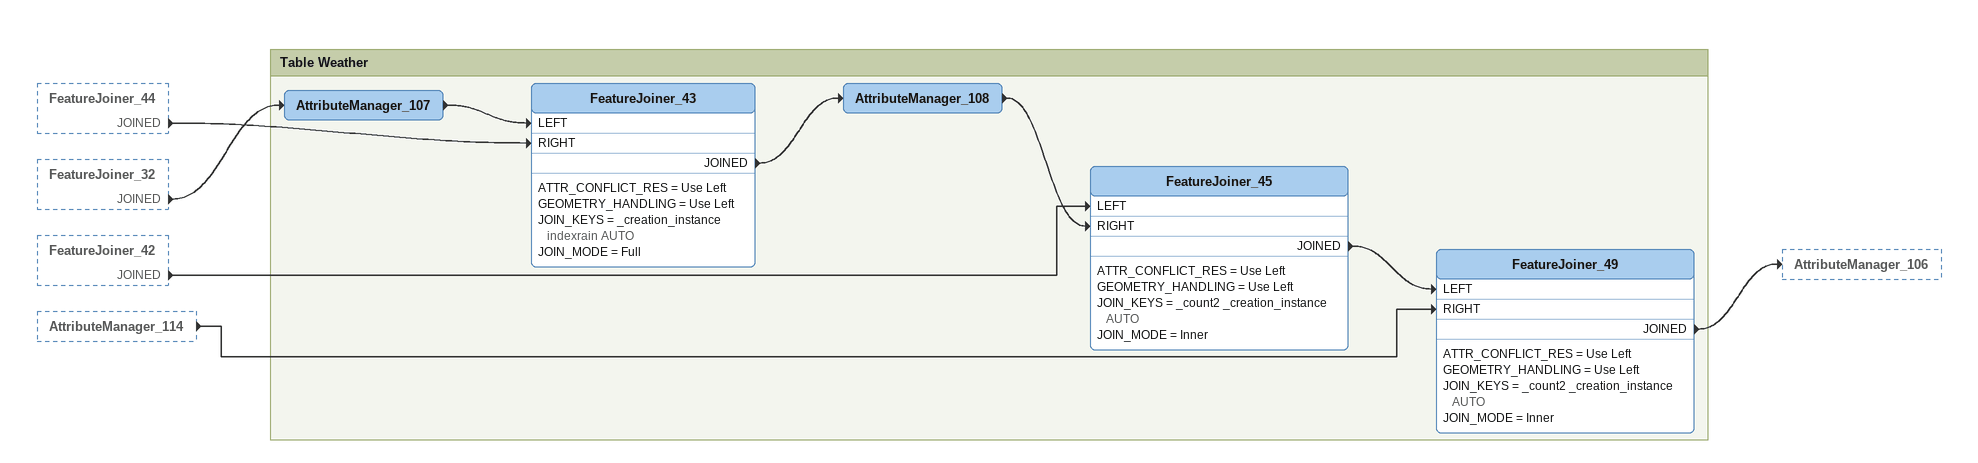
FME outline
FeatureJoiner_44 [outside]
    JOINED -> FeatureJoiner_43 [RIGHT]
FeatureJoiner_32 [outside]
    JOINED -> AttributeManager_107
FeatureJoiner_42 [outside]
    JOINED -> FeatureJoiner_45 [LEFT]
AttributeManager_114 [outside]
    -> FeatureJoiner_49 [RIGHT]

Bookmark: Table Weather
AttributeManager_107
    -> FeatureJoiner_43 [LEFT]
FeatureJoiner_43
    ATTR_CONFLICT_RES = Use Left
    GEOMETRY_HANDLING = Use Left
    JOIN_KEYS = _creation_instance indexrain AUTO
    JOIN_MODE = Full
    JOINED -> AttributeManager_108
AttributeManager_108
    -> FeatureJoiner_45 [RIGHT]
FeatureJoiner_45
    ATTR_CONFLICT_RES = Use Left
    GEOMETRY_HANDLING = Use Left
    JOIN_KEYS = _count2 _creation_instance AUTO
    JOIN_MODE = Inner
    JOINED -> FeatureJoiner_49 [LEFT]
FeatureJoiner_49
    ATTR_CONFLICT_RES = Use Left
    GEOMETRY_HANDLING = Use Left
    JOIN_KEYS = _count2 _creation_instance AUTO
    JOIN_MODE = Inner
    JOINED -> AttributeManager_106
